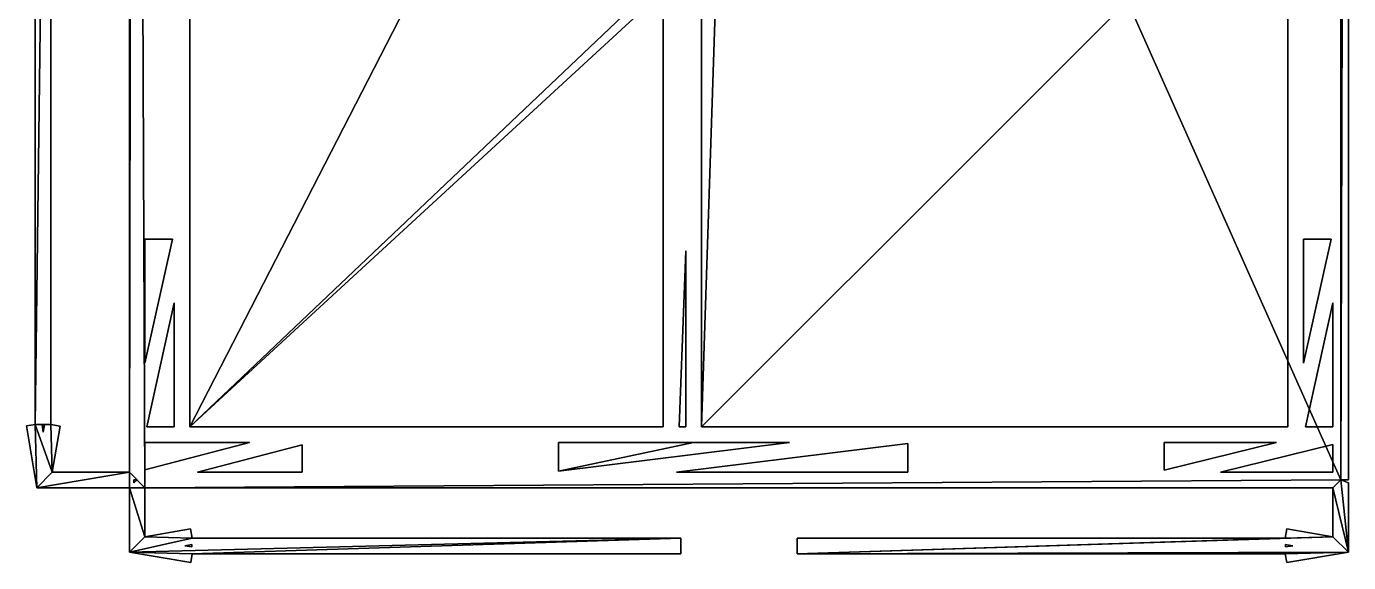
# Model space of a CAD drawing. Header units: inches. Extents: x 138 to 477, y 56 to 774.
# Drawn here: x 138 to 476.8, y 56.2 to 193.7 of the extents above; entities that cross this region are included whole.
import ezdxf

# ---------------------------------------------------------------- set-up
doc = ezdxf.new("R2010")
doc.units = ezdxf.units.IN

msp = doc.modelspace()

# ---------------------------------------------------------------- linework, layer by layer
for points in [[(164.4, 79.4), (164.4, 769.6), (165.56, 771.6)], [(165.56, 771.6), (168.4, 75.4), (164.4, 79.4)], [(165.56, 771.6, 120), (164.4, 769.6, 120), (164.4, 79.4, 120)], [(164.4, 79.4, 120), (168.4, 75.4, 120), (165.56, 771.6, 120)], [(164.4, 79.4, 120), (164.4, 769.6, 120), (164.4, 79.4)], [(164.4, 79.4), (164.4, 769.6, 120), (164.4, 769.6)], [(165.56, 771.6), (474.8, 771.6), (474.8, 77.4)], [(165.56, 771.6), (474.8, 77.4), (168.4, 75.4)], [(474.8, 77.4, 120), (474.8, 771.6, 120), (165.56, 771.6, 120)], [(168.4, 75.4, 120), (474.8, 77.4, 120), (165.56, 771.6, 120)], [(476.8, 771.6), (476.8, 77.4), (474.8, 77.4)], [(474.8, 771.6), (476.8, 771.6), (474.8, 77.4)], [(474.8, 77.4, 120), (476.8, 77.4, 120), (476.8, 771.6, 120)], [(474.8, 77.4, 120), (476.8, 771.6, 120), (474.8, 771.6, 120)], [(476.8, 771.6, 120), (476.8, 77.4, 120), (476.8, 771.6)], [(476.8, 771.6), (476.8, 77.4, 120), (476.8, 77.4)], [(140.28, 91.61), (140.28, 409.2), (144.28, 409.2)], [(140.28, 91.61), (144.28, 409.2), (144.28, 91.63)], [(144.28, 409.2, 120), (140.28, 409.2, 120), (140.28, 91.61, 120)], [(144.28, 91.63, 120), (144.28, 409.2, 120), (140.28, 91.61, 120)], [(140.28, 91.61, 120), (140.28, 409.2, 120), (140.28, 91.61)], [(140.28, 91.61), (140.28, 409.2, 120), (140.28, 409.2)], [(144.28, 409.2, 120), (144.28, 91.63, 120), (144.28, 409.2)], [(144.28, 409.2), (144.28, 91.63, 120), (144.28, 91.63)], [(179.92, 91.04), (179.92, 241.24), (257, 241.24)], [(297.48, 202.8), (179.92, 91.04), (257, 241.24)], [(257, 241.24, 120), (179.92, 241.24, 120), (179.92, 91.04, 120)], [(257, 241.24, 120), (179.92, 91.04, 120), (297.48, 202.8, 120)], [(179.92, 91.04, 120), (179.92, 241.24, 120), (179.92, 91.04)], [(179.92, 91.04), (179.92, 241.24, 120), (179.92, 241.24)], [(461.28, 241.24), (461.28, 91.04), (310.96, 91.04)], [(461.28, 241.24), (310.96, 91.04), (314.68, 202.8)], [(310.96, 91.04, 120), (461.28, 91.04, 120), (461.28, 241.24, 120)], [(314.68, 202.8, 120), (310.96, 91.04, 120), (461.28, 241.24, 120)], [(461.28, 241.24, 120), (461.28, 91.04, 120), (461.28, 241.24)], [(461.28, 241.24), (461.28, 91.04, 120), (461.28, 91.04)], [(301.2, 202.8), (301.2, 91.04), (179.92, 91.04)], [(297.48, 202.8), (301.2, 202.8), (179.92, 91.04)], [(179.92, 91.04, 120), (301.2, 91.04, 120), (301.2, 202.8, 120)], [(179.92, 91.04, 120), (301.2, 202.8, 120), (297.48, 202.8, 120)], [(301.2, 202.8, 120), (301.2, 91.04, 120), (301.2, 202.8)], [(301.2, 202.8), (301.2, 91.04, 120), (301.2, 91.04)], [(310.96, 91.04), (310.96, 202.8), (314.68, 202.8)], [(314.68, 202.8, 120), (310.96, 202.8, 120), (310.96, 91.04, 120)], [(310.96, 91.04, 120), (310.96, 202.8, 120), (310.96, 91.04)], [(310.96, 91.04), (310.96, 202.8, 120), (310.96, 202.8)], [(175.43, 139.12), (168.4, 107.34), (168.4, 139.12)], [(168.4, 139.12, 120), (168.4, 107.34, 120), (175.43, 139.12, 120)], [(175.43, 139.12, 120), (168.4, 107.34, 120), (175.43, 139.12)], [(175.43, 139.12), (168.4, 107.34, 120), (168.4, 107.34)], [(168.4, 107.34, 120), (168.4, 139.12, 120), (168.4, 107.34)], [(168.4, 107.34), (168.4, 139.12, 120), (168.4, 139.12)], [(168.4, 139.12, 120), (175.43, 139.12, 120), (168.4, 139.12)], [(168.4, 139.12), (175.43, 139.12, 120), (175.43, 139.12)], [(465.28, 139.12), (472.31, 139.12), (465.28, 107.34)], [(465.28, 107.34, 120), (472.31, 139.12, 120), (465.28, 139.12, 120)], [(465.28, 139.12, 120), (472.31, 139.12, 120), (465.28, 139.12)], [(465.28, 139.12), (472.31, 139.12, 120), (472.31, 139.12)], [(472.31, 139.12, 120), (465.28, 107.34, 120), (472.31, 139.12)], [(472.31, 139.12), (465.28, 107.34, 120), (465.28, 107.34)], [(465.28, 107.34, 120), (465.28, 139.12, 120), (465.28, 107.34)], [(465.28, 107.34), (465.28, 139.12, 120), (465.28, 139.12)], [(305.28, 91.04), (306.96, 136.12), (306.96, 91.04)], [(306.96, 91.04, 120), (306.96, 136.12, 120), (305.28, 91.04, 120)], [(305.28, 91.04, 120), (306.96, 136.12, 120), (305.28, 91.04)], [(305.28, 91.04), (306.96, 136.12, 120), (306.96, 136.12)], [(306.96, 136.12, 120), (306.96, 91.04, 120), (306.96, 136.12)], [(306.96, 136.12), (306.96, 91.04, 120), (306.96, 91.04)], [(168.89, 91.04), (175.92, 122.82), (175.92, 91.04)], [(175.92, 91.04, 120), (175.92, 122.82, 120), (168.89, 91.04, 120)], [(168.89, 91.04, 120), (175.92, 122.82, 120), (168.89, 91.04)], [(168.89, 91.04), (175.92, 122.82, 120), (175.92, 122.82)], [(175.92, 122.82, 120), (175.92, 91.04, 120), (175.92, 122.82)], [(175.92, 122.82), (175.92, 91.04, 120), (175.92, 91.04)], [(465.77, 91.04), (472.8, 122.82), (472.8, 91.04)], [(472.8, 91.04, 120), (472.8, 122.82, 120), (465.77, 91.04, 120)], [(465.77, 91.04, 120), (472.8, 122.82, 120), (465.77, 91.04)], [(465.77, 91.04), (472.8, 122.82, 120), (472.8, 122.82)], [(472.8, 122.82, 120), (472.8, 91.04, 120), (472.8, 122.82)], [(472.8, 122.82), (472.8, 91.04, 120), (472.8, 91.04)], [(140.72, 75.4), (138.03, 91.24), (140.28, 91.61)], [(140.28, 91.61, 120), (138.03, 91.24, 120), (140.72, 75.4, 120)], [(138.03, 91.24, 120), (140.28, 91.61, 120), (138.03, 91.24)], [(138.03, 91.24), (140.28, 91.61, 120), (140.28, 91.61)], [(140.28, 91.61), (144.28, 91.63), (144.65, 79.4)], [(144.65, 79.4, 120), (144.28, 91.63, 120), (140.28, 91.61, 120)], [(140.72, 75.4), (140.28, 91.61), (144.65, 79.4)], [(144.65, 79.4, 120), (140.28, 91.61, 120), (140.72, 75.4, 120)], [(142.03, 91.56), (142.65, 91.56), (142.33, 89.67)], [(142.33, 89.67, 120), (142.65, 91.56, 120), (142.03, 91.56, 120)], [(142.03, 91.56, 120), (142.65, 91.56, 120), (142.03, 91.56)], [(142.03, 91.56), (142.65, 91.56, 120), (142.65, 91.56)], [(142.33, 89.67, 120), (142.03, 91.56, 120), (142.33, 89.67)], [(142.33, 89.67), (142.03, 91.56, 120), (142.03, 91.56)], [(142.65, 91.56, 120), (142.33, 89.67, 120), (142.65, 91.56)], [(142.65, 91.56), (142.33, 89.67, 120), (142.33, 89.67)], [(144.28, 91.63), (146.65, 91.23), (144.65, 79.4)], [(144.65, 79.4, 120), (146.65, 91.23, 120), (144.28, 91.63, 120)], [(144.28, 91.63, 120), (146.65, 91.23, 120), (144.28, 91.63)], [(144.28, 91.63), (146.65, 91.23, 120), (146.65, 91.23)], [(140.72, 75.4, 120), (138.03, 91.24, 120), (140.72, 75.4)], [(140.72, 75.4), (138.03, 91.24, 120), (138.03, 91.24)], [(146.65, 91.23, 120), (144.65, 79.4, 120), (146.65, 91.23)], [(146.65, 91.23), (144.65, 79.4, 120), (144.65, 79.4)], [(175.92, 91.04, 120), (168.89, 91.04, 120), (175.92, 91.04)], [(175.92, 91.04), (168.89, 91.04, 120), (168.89, 91.04)], [(301.2, 91.04, 120), (179.92, 91.04, 120), (301.2, 91.04)], [(301.2, 91.04), (179.92, 91.04, 120), (179.92, 91.04)], [(306.96, 91.04, 120), (305.28, 91.04, 120), (306.96, 91.04)], [(306.96, 91.04), (305.28, 91.04, 120), (305.28, 91.04)], [(461.28, 91.04, 120), (310.96, 91.04, 120), (461.28, 91.04)], [(461.28, 91.04), (310.96, 91.04, 120), (310.96, 91.04)], [(472.8, 91.04, 120), (465.77, 91.04, 120), (472.8, 91.04)], [(472.8, 91.04), (465.77, 91.04, 120), (465.77, 91.04)], [(168.4, 87.04), (195.21, 87.04), (168.4, 79.99)], [(168.4, 79.99, 120), (195.21, 87.04, 120), (168.4, 87.04, 120)], [(168.4, 87.04, 120), (195.21, 87.04, 120), (168.4, 87.04)], [(168.4, 87.04), (195.21, 87.04, 120), (195.21, 87.04)], [(195.21, 87.04, 120), (168.4, 79.99, 120), (195.21, 87.04)], [(195.21, 87.04), (168.4, 79.99, 120), (168.4, 79.99)], [(168.4, 79.99, 120), (168.4, 87.04, 120), (168.4, 79.99)], [(168.4, 79.99), (168.4, 87.04, 120), (168.4, 87.04)], [(208.68, 86.45), (208.68, 79.4), (181.87, 79.4)], [(181.87, 79.4, 120), (208.68, 79.4, 120), (208.68, 86.45, 120)], [(181.87, 79.4, 120), (208.68, 86.45, 120), (181.87, 79.4)], [(181.87, 79.4), (208.68, 86.45, 120), (208.68, 86.45)], [(208.68, 86.45, 120), (208.68, 79.4, 120), (208.68, 86.45)], [(208.68, 86.45), (208.68, 79.4, 120), (208.68, 79.4)], [(274.36, 79.66), (274.36, 87.04), (308.96, 87.04)], [(308.96, 87.04), (333.59, 87.04), (274.36, 79.66)], [(308.96, 87.04, 120), (274.36, 87.04, 120), (274.36, 79.66, 120)], [(274.36, 79.66, 120), (333.59, 87.04, 120), (308.96, 87.04, 120)], [(274.36, 79.66, 120), (274.36, 87.04, 120), (274.36, 79.66)], [(274.36, 79.66), (274.36, 87.04, 120), (274.36, 87.04)], [(333.59, 87.04, 120), (274.36, 79.66, 120), (333.59, 87.04)], [(333.59, 87.04), (274.36, 79.66, 120), (274.36, 79.66)], [(274.36, 87.04, 120), (308.96, 87.04, 120), (274.36, 87.04)], [(274.36, 87.04), (308.96, 87.04, 120), (308.96, 87.04)], [(304.61, 79.4), (363.84, 86.78), (363.84, 79.4)], [(363.84, 79.4, 120), (363.84, 86.78, 120), (304.61, 79.4, 120)], [(304.61, 79.4, 120), (363.84, 86.78, 120), (304.61, 79.4)], [(304.61, 79.4), (363.84, 86.78, 120), (363.84, 86.78)], [(308.96, 87.04, 120), (333.59, 87.04, 120), (308.96, 87.04)], [(308.96, 87.04), (333.59, 87.04, 120), (333.59, 87.04)], [(363.84, 86.78, 120), (363.84, 79.4, 120), (363.84, 86.78)], [(363.84, 86.78), (363.84, 79.4, 120), (363.84, 79.4)], [(429.52, 87.04), (458.31, 87.04), (429.52, 79.95)], [(429.52, 79.95, 120), (458.31, 87.04, 120), (429.52, 87.04, 120)], [(429.52, 87.04, 120), (458.31, 87.04, 120), (429.52, 87.04)], [(429.52, 87.04), (458.31, 87.04, 120), (458.31, 87.04)], [(458.31, 87.04, 120), (429.52, 79.95, 120), (458.31, 87.04)], [(458.31, 87.04), (429.52, 79.95, 120), (429.52, 79.95)], [(429.52, 79.95, 120), (429.52, 87.04, 120), (429.52, 79.95)], [(429.52, 79.95), (429.52, 87.04, 120), (429.52, 87.04)], [(472.8, 86.49), (472.8, 79.4), (444.01, 79.4)], [(444.01, 79.4, 120), (472.8, 79.4, 120), (472.8, 86.49, 120)], [(444.01, 79.4, 120), (472.8, 86.49, 120), (444.01, 79.4)], [(444.01, 79.4), (472.8, 86.49, 120), (472.8, 86.49)], [(472.8, 86.49, 120), (472.8, 79.4, 120), (472.8, 86.49)], [(472.8, 86.49), (472.8, 79.4, 120), (472.8, 79.4)], [(140.72, 75.4), (144.65, 79.4), (164.4, 79.4)], [(164.4, 75.4), (140.72, 75.4), (164.4, 79.4)], [(164.4, 79.4, 120), (144.65, 79.4, 120), (140.72, 75.4, 120)], [(164.4, 79.4, 120), (140.72, 75.4, 120), (164.4, 75.4, 120)], [(144.65, 79.4, 120), (164.4, 79.4, 120), (144.65, 79.4)], [(144.65, 79.4), (164.4, 79.4, 120), (164.4, 79.4)], [(168.4, 75.4), (164.4, 75.4), (164.4, 79.4)], [(164.4, 79.4, 120), (164.4, 75.4, 120), (168.4, 75.4, 120)], [(208.68, 79.4, 120), (181.87, 79.4, 120), (208.68, 79.4)], [(208.68, 79.4), (181.87, 79.4, 120), (181.87, 79.4)], [(363.84, 79.4, 120), (304.61, 79.4, 120), (363.84, 79.4)], [(363.84, 79.4), (304.61, 79.4, 120), (304.61, 79.4)], [(472.8, 79.4, 120), (444.01, 79.4, 120), (472.8, 79.4)], [(472.8, 79.4), (444.01, 79.4, 120), (444.01, 79.4)], [(164.4, 75.4, 120), (140.72, 75.4, 120), (164.4, 75.4)], [(164.4, 75.4), (140.72, 75.4, 120), (140.72, 75.4)], [(168.4, 62.85), (164.4, 58.92), (164.4, 75.4)], [(168.4, 75.4), (168.4, 62.85), (164.4, 75.4)], [(164.4, 75.4, 120), (164.4, 58.92, 120), (168.4, 62.85, 120)], [(164.4, 75.4, 120), (168.4, 62.85, 120), (168.4, 75.4, 120)], [(164.4, 58.92, 120), (164.4, 75.4, 120), (164.4, 58.92)], [(164.4, 58.92), (164.4, 75.4, 120), (164.4, 75.4)], [(166.4, 77.4), (165.56, 76.68), (165.56, 77.4)], [(165.56, 77.4, 120), (165.56, 76.68, 120), (166.4, 77.4, 120)], [(166.4, 77.4, 120), (165.56, 76.68, 120), (166.4, 77.4)], [(166.4, 77.4), (165.56, 76.68, 120), (165.56, 76.68)], [(165.56, 76.68, 120), (165.56, 77.4, 120), (165.56, 76.68)], [(165.56, 76.68), (165.56, 77.4, 120), (165.56, 77.4)], [(165.56, 77.4, 120), (166.4, 77.4, 120), (165.56, 77.4)], [(165.56, 77.4), (166.4, 77.4, 120), (166.4, 77.4)], [(474.8, 77.4), (472.8, 75.4), (168.4, 75.4)], [(168.4, 75.4, 120), (472.8, 75.4, 120), (474.8, 77.4, 120)], [(472.8, 75.4, 120), (168.4, 75.4, 120), (472.8, 75.4)], [(472.8, 75.4), (168.4, 75.4, 120), (168.4, 75.4)], [(168.4, 75.4, 120), (168.4, 62.85, 120), (168.4, 75.4)], [(168.4, 75.4), (168.4, 62.85, 120), (168.4, 62.85)], [(474.8, 77.4), (476.8, 58.92), (472.8, 75.4)], [(472.8, 75.4, 120), (476.8, 58.92, 120), (474.8, 77.4, 120)], [(476.8, 58.92), (472.8, 62.85), (472.8, 75.4)], [(472.8, 75.4, 120), (472.8, 62.85, 120), (476.8, 58.92, 120)], [(472.8, 62.85, 120), (472.8, 75.4, 120), (472.8, 62.85)], [(472.8, 62.85), (472.8, 75.4, 120), (472.8, 75.4)], [(474.8, 77.4), (476.8, 76.68), (476.8, 58.92)], [(476.8, 58.92, 120), (476.8, 76.68, 120), (474.8, 77.4, 120)], [(476.8, 77.4, 120), (474.8, 77.4, 120), (476.8, 77.4)], [(476.8, 77.4), (474.8, 77.4, 120), (474.8, 77.4)], [(474.8, 77.4, 120), (476.8, 76.68, 120), (474.8, 77.4)], [(474.8, 77.4), (476.8, 76.68, 120), (476.8, 76.68)], [(476.8, 76.68, 120), (476.8, 58.92, 120), (476.8, 76.68)], [(476.8, 76.68), (476.8, 58.92, 120), (476.8, 58.92)], [(168.4, 62.85), (180.1, 64.85), (180.51, 62.48)], [(180.51, 62.48, 120), (180.1, 64.85, 120), (168.4, 62.85, 120)], [(168.4, 62.85, 120), (180.1, 64.85, 120), (168.4, 62.85)], [(168.4, 62.85), (180.1, 64.85, 120), (180.1, 64.85)], [(180.1, 64.85, 120), (180.51, 62.48, 120), (180.1, 64.85)], [(180.1, 64.85), (180.51, 62.48, 120), (180.51, 62.48)], [(460.57, 62.48), (460.97, 64.85), (472.8, 62.85)], [(472.8, 62.85, 120), (460.97, 64.85, 120), (460.57, 62.48, 120)], [(460.57, 62.48, 120), (460.97, 64.85, 120), (460.57, 62.48)], [(460.57, 62.48), (460.97, 64.85, 120), (460.97, 64.85)], [(460.97, 64.85, 120), (472.8, 62.85, 120), (460.97, 64.85)], [(460.97, 64.85), (472.8, 62.85, 120), (472.8, 62.85)], [(168.4, 62.85), (180.51, 62.48), (164.4, 58.92)], [(164.4, 58.92, 120), (180.51, 62.48, 120), (168.4, 62.85, 120)], [(305.72, 62.48), (180.49, 58.48), (164.4, 58.92)], [(180.51, 62.48), (305.72, 62.48), (164.4, 58.92)], [(164.4, 58.92, 120), (180.49, 58.48, 120), (305.72, 62.48, 120)], [(164.4, 58.92, 120), (305.72, 62.48, 120), (180.51, 62.48, 120)], [(305.72, 62.48), (305.72, 58.48), (180.49, 58.48)], [(180.49, 58.48, 120), (305.72, 58.48, 120), (305.72, 62.48, 120)], [(180.51, 62.48, 120), (305.72, 62.48, 120), (180.51, 62.48)], [(180.51, 62.48), (305.72, 62.48, 120), (305.72, 62.48)], [(305.72, 62.48, 120), (305.72, 58.48, 120), (305.72, 62.48)], [(305.72, 62.48), (305.72, 58.48, 120), (305.72, 58.48)], [(335.48, 58.48), (460.57, 62.48), (472.8, 62.85)], [(476.8, 58.92), (335.48, 58.48), (472.8, 62.85)], [(472.8, 62.85, 120), (460.57, 62.48, 120), (335.48, 58.48, 120)], [(472.8, 62.85, 120), (335.48, 58.48, 120), (476.8, 58.92, 120)], [(335.48, 58.48), (335.48, 62.48), (460.57, 62.48)], [(460.57, 62.48, 120), (335.48, 62.48, 120), (335.48, 58.48, 120)], [(335.48, 58.48, 120), (335.48, 62.48, 120), (335.48, 58.48)], [(335.48, 58.48), (335.48, 62.48, 120), (335.48, 62.48)], [(335.48, 62.48, 120), (460.57, 62.48, 120), (335.48, 62.48)], [(335.48, 62.48), (460.57, 62.48, 120), (460.57, 62.48)], [(180.49, 58.48), (180.12, 56.23), (164.4, 58.92)], [(164.4, 58.92, 120), (180.12, 56.23, 120), (180.49, 58.48, 120)], [(180.12, 56.23, 120), (164.4, 58.92, 120), (180.12, 56.23)], [(180.12, 56.23), (164.4, 58.92, 120), (164.4, 58.92)], [(180.44, 60.85), (180.44, 60.23), (178.57, 60.53)], [(178.57, 60.53, 120), (180.44, 60.23, 120), (180.44, 60.85, 120)], [(178.57, 60.53, 120), (180.44, 60.85, 120), (178.57, 60.53)], [(178.57, 60.53), (180.44, 60.85, 120), (180.44, 60.85)], [(180.44, 60.23, 120), (178.57, 60.53, 120), (180.44, 60.23)], [(180.44, 60.23), (178.57, 60.53, 120), (178.57, 60.53)], [(180.49, 58.48, 120), (180.12, 56.23, 120), (180.49, 58.48)], [(180.49, 58.48), (180.12, 56.23, 120), (180.12, 56.23)], [(180.44, 60.85, 120), (180.44, 60.23, 120), (180.44, 60.85)], [(180.44, 60.85), (180.44, 60.23, 120), (180.44, 60.23)], [(305.72, 58.48, 120), (180.49, 58.48, 120), (305.72, 58.48)], [(305.72, 58.48), (180.49, 58.48, 120), (180.49, 58.48)], [(476.8, 58.92), (460.59, 58.48), (335.48, 58.48)], [(335.48, 58.48, 120), (460.59, 58.48, 120), (476.8, 58.92, 120)], [(460.59, 58.48, 120), (335.48, 58.48, 120), (460.59, 58.48)], [(460.59, 58.48), (335.48, 58.48, 120), (335.48, 58.48)], [(476.8, 58.92), (460.96, 56.23), (460.59, 58.48)], [(460.59, 58.48, 120), (460.96, 56.23, 120), (476.8, 58.92, 120)], [(460.96, 56.23, 120), (460.59, 58.48, 120), (460.96, 56.23)], [(460.96, 56.23), (460.59, 58.48, 120), (460.59, 58.48)], [(460.64, 60.85), (462.53, 60.53), (460.64, 60.23)], [(460.64, 60.23, 120), (462.53, 60.53, 120), (460.64, 60.85, 120)], [(460.64, 60.85, 120), (462.53, 60.53, 120), (460.64, 60.85)], [(460.64, 60.85), (462.53, 60.53, 120), (462.53, 60.53)], [(460.64, 60.23, 120), (460.64, 60.85, 120), (460.64, 60.23)], [(460.64, 60.23), (460.64, 60.85, 120), (460.64, 60.85)], [(462.53, 60.53, 120), (460.64, 60.23, 120), (462.53, 60.53)], [(462.53, 60.53), (460.64, 60.23, 120), (460.64, 60.23)], [(476.8, 58.92, 120), (460.96, 56.23, 120), (476.8, 58.92)], [(476.8, 58.92), (460.96, 56.23, 120), (460.96, 56.23)]]:
    msp.add_3dface(points)

doc.saveas('drawing.dxf')
